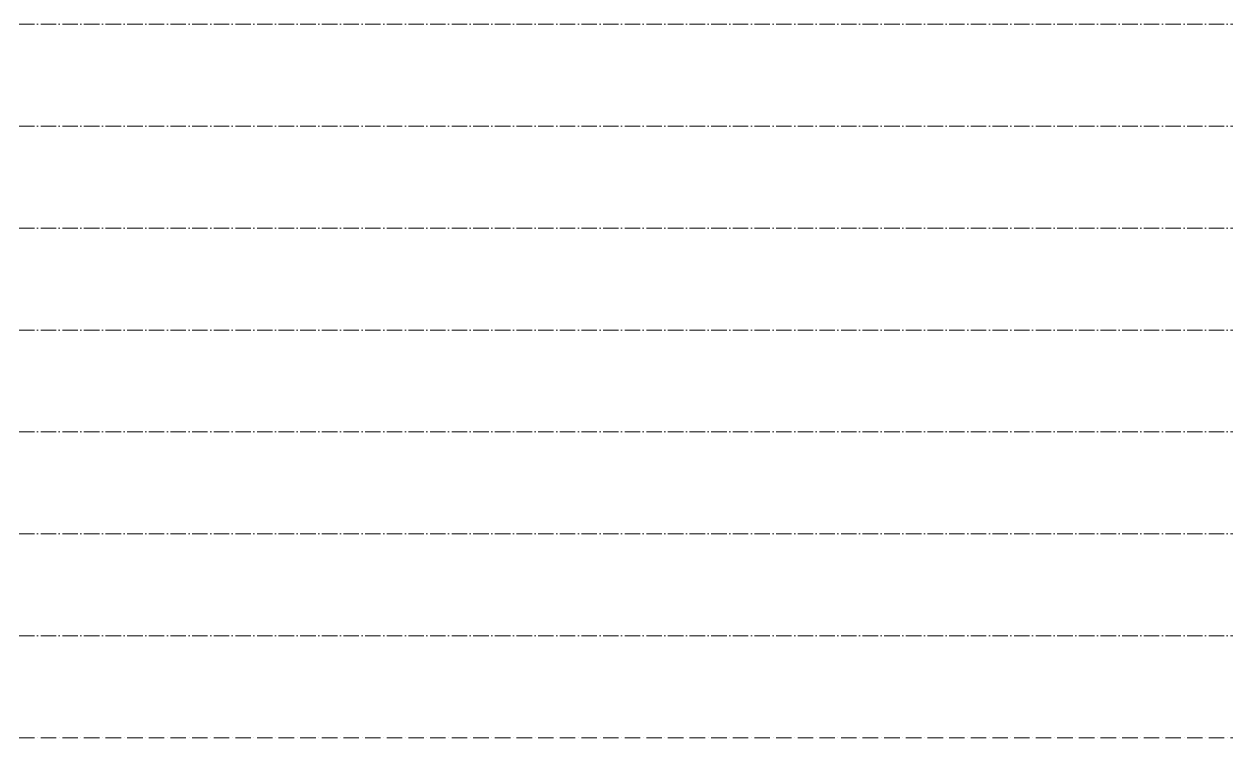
# Model space of a CAD drawing. Header units: millimetres. Extents: x -12680 to 112808, y -16580 to 93550.
# Drawn here: x 69397 to 108518, y 18600 to 41700 of the extents above; entities that cross this region are included whole.
import ezdxf

# ---------------------------------------------------------------- set-up
doc = ezdxf.new("R2010")
doc.units = ezdxf.units.MM
doc.linetypes.add('Grid Line', pattern=[14, 10, -2, 0, -2])
doc.layers.add('TRUC', color=225, linetype='Continuous', lineweight=5)

msp = doc.modelspace()

# ---------------------------------------------------------------- linework, layer by layer
at = {"layer": 'TRUC', "linetype": 'Grid Line', "ltscale": 50}
for p, q in [((-12679, 41700), (108517.8, 41700)), ((-12679, 38400), (108517.8, 38400)), ((-12679, 35100), (108517.8, 35100)), ((-12679, 31800), (108517.8, 31800)), ((-12679, 28500), (108517.8, 28500)), ((-12679, 25200), (108517.8, 25200)), ((-12679, 21900), (108517.8, 21900)), ((-12679, 18600), (108517.8, 18600))]:
    msp.add_line(p, q, dxfattribs=at)

doc.saveas('drawing.dxf')
